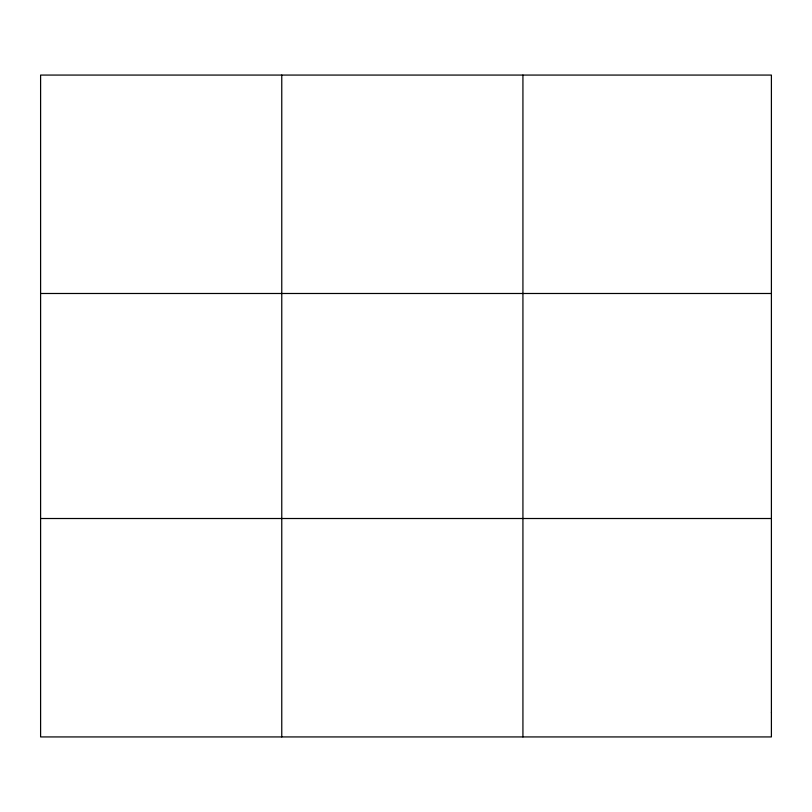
<?xml version="1.0" encoding="UTF-8"?>
<svg xmlns="http://www.w3.org/2000/svg" width="812" height="812" viewBox="0 0 812 812"><rect width="100%" height="100%" fill="white"/><g stroke="black" fill="none" stroke-linecap="round" stroke-linejoin="round"><path stroke-width="1.22" d="M281.764 736.931L281.764 75.069M522.928 736.931L522.928 75.069M40.6 293.487L771.4 293.487M40.6 518.513L771.4 518.513M771.4 712.662L771.4 736.931L40.6 736.931L40.6 75.069L771.4 75.069L771.4 712.662"/></g></svg>
